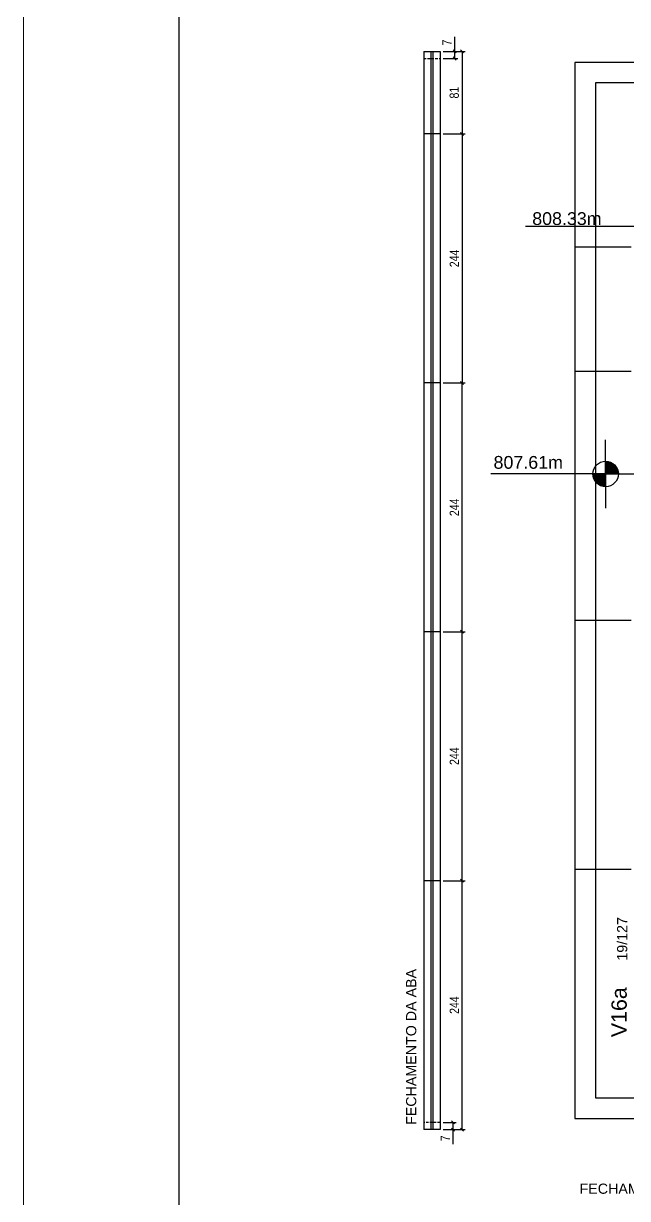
# Model space of a CAD drawing. Extents: x 2487 to 8815, y 325 to 3946.
# Drawn here: x 2487 to 3079, y 1856 to 3008 of the extents above; entities that cross this region are included whole.
import ezdxf

# ---------------------------------------------------------------- set-up
doc = ezdxf.new("R2010")
doc.units = 0
doc.linetypes.add('HIDDEN', pattern=[0.375, 0.25, -0.125])
for name, color, linetype in [('1', 1, 'Continuous'), ('3', 3, 'Continuous'), ('4', 4, 'Continuous'), ('AUX00', 7, 'Continuous'), ('COTA', 241, 'Continuous'), ('Painéis', 200, 'Continuous'), ('SARR_2.2x7', 40, 'Continuous')]:
    doc.layers.add(name, color=color, linetype=linetype)
doc.layers.add('FOLHA', color=255, linetype='Continuous', lineweight=5)
doc.styles.add('COTA TECNICA-50', font='techl___.ttf', dxfattribs={"height": 9})
doc.styles.get("Standard").update_dxf_attribs({"font": 'arial.ttf'})
doc.dimstyles.new('COTA PAINEL-50', dxfattribs={"dimtxt": 9, "dimasz": 3, "dimexe": 3, "dimexo": 3, "dimgap": 3, "dimtad": 1, "dimdec": 1, "dimzin": 12, "dimdsep": 46, "dimtxsty": 'COTA TECNICA-50', "dimblk1": 'OBLIQUE', "dimblk2": 'OBLIQUE', "dimsah": 1, "dimcen": 0.9, "dimclrd": 4, "dimclre": 4, "dimclrt": 240, "dimadec": 1, "dimazin": 3, "dimtfac": 1, "dimtdec": 1, "dimtmove": 0, "dimatfit": 3, "dimfxl": 1, "dimtolj": 1, "dimtzin": 12, "dimarcsym": 0})

# ---------------------------------------------------------------- blocks, each defined once
blk = doc.blocks.new('_Oblique')
at = {"color": 0, "linetype": 'ByBlock', "lineweight": -2}
blk.add_line((-0.5, -0.5), (0.5, 0.5), dxfattribs=at)
blk = doc.blocks.new('*D67')
at = {"layer": 'COTA', "color": 4, "lineweight": -2, "transparency": 16777216}
for p, q in [((2898, 2981), (2919.5, 2981)), ((2916.5, 2981), (2916.5, 2900)), ((2898, 2900), (2919.5, 2900))]:
    blk.add_line(p, q, dxfattribs=at)
at = {"layer": 'Defpoints', "color": 0, "transparency": 16777216}
for p in [(2895, 2981), (2895, 2900), (2916.5, 2900)]:
    blk.add_point(p, dxfattribs=at)
at = {"layer": 'COTA', "color": 4, "lineweight": -2, "transparency": 16777216, "xscale": 3, "yscale": 3, "zscale": 3}
for p, rotation in [((2916.5, 2981), 90), ((2916.5, 2900), 270)]:
    blk.add_blockref('_Oblique', p, dxfattribs=dict(at, rotation=rotation))
at = {"layer": 'COTA', "color": 240, "transparency": 16777216, "insert": (2908.9, 2940.5), "char_height": 9, "attachment_point": 5, "rotation": 90, "style": 'COTA TECNICA-50'}
blk.add_mtext('\\A1;81', dxfattribs=at)
blk = doc.blocks.new('*D68')
at = {"layer": 'COTA', "color": 4, "lineweight": -2, "transparency": 16777216}
for p, q in [((2898, 2900), (2919.5, 2900)), ((2916.5, 2900), (2916.5, 2656)), ((2898, 2656), (2919.5, 2656))]:
    blk.add_line(p, q, dxfattribs=at)
at = {"layer": 'Defpoints', "color": 0, "transparency": 16777216}
for p in [(2895, 2900), (2895, 2656), (2916.5, 2656)]:
    blk.add_point(p, dxfattribs=at)
at = {"layer": 'COTA', "color": 4, "lineweight": -2, "transparency": 16777216, "xscale": 3, "yscale": 3, "zscale": 3}
for p, rotation in [((2916.5, 2900), 90), ((2916.5, 2656), 270)]:
    blk.add_blockref('_Oblique', p, dxfattribs=dict(at, rotation=rotation))
at = {"layer": 'COTA', "color": 240, "transparency": 16777216, "insert": (2908.9, 2778), "char_height": 9, "attachment_point": 5, "rotation": 90, "style": 'COTA TECNICA-50'}
blk.add_mtext('\\A1;244', dxfattribs=at)
blk = doc.blocks.new('*D69')
at = {"layer": 'COTA', "color": 4, "lineweight": -2, "transparency": 16777216}
for p, q in [((2898, 2656), (2919.5, 2656)), ((2916.5, 2412), (2916.5, 2656)), ((2898, 2412), (2919.5, 2412))]:
    blk.add_line(p, q, dxfattribs=at)
at = {"layer": 'Defpoints', "color": 0, "transparency": 16777216}
for p in [(2895, 2656), (2916.5, 2656), (2895, 2412)]:
    blk.add_point(p, dxfattribs=at)
at = {"layer": 'COTA', "color": 4, "lineweight": -2, "transparency": 16777216, "xscale": 3, "yscale": 3, "zscale": 3}
for p, rotation in [((2916.5, 2656), 90), ((2916.5, 2412), 270)]:
    blk.add_blockref('_Oblique', p, dxfattribs=dict(at, rotation=rotation))
at = {"layer": 'COTA', "color": 240, "transparency": 16777216, "insert": (2908.9, 2534), "char_height": 9, "attachment_point": 5, "rotation": 90, "style": 'COTA TECNICA-50'}
blk.add_mtext('\\A1;244', dxfattribs=at)
blk = doc.blocks.new('*D70')
at = {"layer": 'COTA', "color": 4, "lineweight": -2, "transparency": 16777216}
for p, q in [((2898, 2412), (2919.5, 2412)), ((2916.5, 2168), (2916.5, 2412)), ((2898, 2168), (2919.5, 2168))]:
    blk.add_line(p, q, dxfattribs=at)
at = {"layer": 'Defpoints', "color": 0, "transparency": 16777216}
for p in [(2895, 2412), (2916.5, 2412), (2895, 2168)]:
    blk.add_point(p, dxfattribs=at)
at = {"layer": 'COTA', "color": 4, "lineweight": -2, "transparency": 16777216, "xscale": 3, "yscale": 3, "zscale": 3}
for p, rotation in [((2916.5, 2412), 90), ((2916.5, 2168), 270)]:
    blk.add_blockref('_Oblique', p, dxfattribs=dict(at, rotation=rotation))
at = {"layer": 'COTA', "color": 240, "transparency": 16777216, "insert": (2908.9, 2290), "char_height": 9, "attachment_point": 5, "rotation": 90, "style": 'COTA TECNICA-50'}
blk.add_mtext('\\A1;244', dxfattribs=at)
blk = doc.blocks.new('*D71')
at = {"layer": 'COTA', "color": 4, "lineweight": -2, "transparency": 16777216}
for p, q in [((2898, 2168), (2919.5, 2168)), ((2916.5, 1924), (2916.5, 2168)), ((2898, 1924), (2919.5, 1924))]:
    blk.add_line(p, q, dxfattribs=at)
at = {"layer": 'Defpoints', "color": 0, "transparency": 16777216}
for p in [(2895, 2168), (2916.5, 2168), (2895, 1924)]:
    blk.add_point(p, dxfattribs=at)
at = {"layer": 'COTA', "color": 4, "lineweight": -2, "transparency": 16777216, "xscale": 3, "yscale": 3, "zscale": 3}
for p, rotation in [((2916.5, 2168), 90), ((2916.5, 1924), 270)]:
    blk.add_blockref('_Oblique', p, dxfattribs=dict(at, rotation=rotation))
at = {"layer": 'COTA', "color": 240, "transparency": 16777216, "insert": (2908.9, 2046), "char_height": 9, "attachment_point": 5, "rotation": 90, "style": 'COTA TECNICA-50'}
blk.add_mtext('\\A1;244', dxfattribs=at)
blk = doc.blocks.new('*D252')
at = {"layer": 'COTA', "color": 4, "lineweight": -2, "transparency": 16777216}
for p, q in [((2909.3, 2981), (2909.3, 2995.2)), ((2898, 2981), (2912.3, 2981)), ((2898, 2974), (2912.3, 2974)), ((2909.3, 2974), (2909.3, 2981))]:
    blk.add_line(p, q, dxfattribs=at)
at = {"layer": 'Defpoints', "color": 0, "transparency": 16777216}
for p in [(2895, 2981), (2895, 2974), (2909.3, 2981)]:
    blk.add_point(p, dxfattribs=at)
at = {"layer": 'COTA', "color": 4, "lineweight": -2, "transparency": 16777216, "xscale": 3, "yscale": 3, "zscale": 3}
for p, rotation in [((2909.3, 2981), 90), ((2909.3, 2974), 270)]:
    blk.add_blockref('_Oblique', p, dxfattribs=dict(at, rotation=rotation))
at = {"layer": 'COTA', "color": 240, "transparency": 16777216, "insert": (2901.7, 2989.6), "char_height": 9, "attachment_point": 5, "rotation": 90, "style": 'COTA TECNICA-50'}
blk.add_mtext('\\A1;7', dxfattribs=at)
blk = doc.blocks.new('*D253')
at = {"layer": 'COTA', "color": 4, "lineweight": -2, "transparency": 16777216}
for p, q in [((2898, 1931), (2910.6, 1931)), ((2898, 1924), (2910.6, 1924)), ((2907.6, 1931), (2907.6, 1924)), ((2907.6, 1924), (2907.6, 1909.8))]:
    blk.add_line(p, q, dxfattribs=at)
at = {"layer": 'Defpoints', "color": 0, "transparency": 16777216}
for p in [(2895, 1931), (2895, 1924), (2907.6, 1924)]:
    blk.add_point(p, dxfattribs=at)
at = {"layer": 'COTA', "color": 4, "lineweight": -2, "transparency": 16777216, "xscale": 3, "yscale": 3, "zscale": 3}
for p, rotation in [((2907.6, 1931), 90), ((2907.6, 1924), 270)]:
    blk.add_blockref('_Oblique', p, dxfattribs=dict(at, rotation=rotation))
at = {"layer": 'COTA', "color": 240, "transparency": 16777216, "insert": (2900.1, 1915.4), "char_height": 9, "attachment_point": 5, "rotation": 90, "style": 'COTA TECNICA-50'}
blk.add_mtext('\\A1;7', dxfattribs=at)

msp = doc.modelspace()

# ---------------------------------------------------------------- linework, layer by layer
at = {"color": 30}
msp.add_line((2639.42, 385.68), (2639.42, 3885.01), dxfattribs=at)
at = {"layer": '1', "color": 3, "linetype": 'Continuous'}
for p, q in [((5242.62, 2950), (3047.12, 2950)), ((3047.12, 2950), (3047.12, 1955)), ((3047.12, 1955), (5242.63, 1955))]:
    msp.add_line(p, q, dxfattribs=at)
at = {"layer": '1', "linetype": 'Continuous'}
for p, q in [((3047.12, 2950), (3047.12, 2950)), ((3047.12, 2950), (3047.12, 2950)), ((3091.09, 2809.17), (2978.59, 2809.17)), ((3057.13, 2566.69), (3057.13, 2600.24)), ((3057.13, 2554.19), (3057.13, 2579.19)), ((3057.13, 2578.58), (3060.98, 2578.58)), ((3057.13, 2577.79), (3062.88, 2577.79)), ((3057.13, 2576.99), (3064.21, 2576.99)), ((3057.13, 2576.2), (3065.24, 2576.2)), ((3057.13, 2575.41), (3066.09, 2575.41)), ((3057.13, 2574.61), (3066.8, 2574.61)), ((3057.13, 2573.82), (3067.4, 2573.82)), ((3057.13, 2573.03), (3067.91, 2573.03)), ((3057.13, 2572.24), (3068.34, 2572.24)), ((3057.13, 2571.44), (3068.69, 2571.44)), ((3057.13, 2570.65), (3068.99, 2570.65)), ((3057.13, 2569.86), (3069.23, 2569.86)), ((3057.13, 2569.06), (3069.41, 2569.06)), ((3057.13, 2566.69), (2944.63, 2566.69)), ((3069.63, 2566.69), (3044.63, 2566.69)), ((3057.13, 2565.89), (3044.63, 2565.89)), ((3057.13, 2565.1), (3044.74, 2565.1)), ((3057.13, 2564.31), (3044.86, 2564.31)), ((3057.13, 2563.51), (3045.04, 2563.51)), ((3057.13, 2562.72), (3045.28, 2562.72)), ((3057.13, 2561.93), (3045.58, 2561.93)), ((3057.13, 2561.14), (3045.93, 2561.14)), ((3057.13, 2560.34), (3046.36, 2560.34)), ((3057.13, 2559.55), (3046.87, 2559.55)), ((3057.13, 2558.76), (3047.47, 2558.76)), ((3057.13, 2557.96), (3048.18, 2557.96)), ((3057.13, 2557.17), (3049.03, 2557.17)), ((3057.13, 2568.27), (3069.53, 2568.27)), ((3057.13, 2567.48), (3069.63, 2567.48)), ((3057.13, 2566.69), (3057.13, 2533.13)), ((3057.13, 2566.69), (3090.69, 2566.69)), ((3057.13, 2556.38), (3050.06, 2556.38)), ((3057.13, 2555.59), (3051.39, 2555.59)), ((3057.13, 2554.79), (3053.29, 2554.79)), ((3047.12, 1955), (3047.12, 1955)), ((3047.12, 1955), (3047.12, 1955))]:
    msp.add_line(p, q, dxfattribs=at)
msp.add_circle((3057.13, 2566.69), 12.5, dxfattribs=at)
at = {"layer": 'FOLHA', "lineweight": 5}
msp.add_line((2487, 324.72), (2487, 3945.97), dxfattribs=at)
at = {"layer": 'Painéis'}
for p, q in [((2879.03, 2981), (2879.03, 1924)), ((2879.03, 2981), (2895.03, 2981)), ((2895.03, 2981), (2895.03, 1924)), ((5262.62, 2970), (3027.12, 2970)), ((3027.12, 2970), (3027.12, 1935)), ((2895.03, 2900), (2879.03, 2900)), ((3082.12, 2789), (3027.12, 2789)), ((3082.12, 2667), (3027.12, 2667)), ((2895.03, 2656), (2879.03, 2656)), ((3082.12, 2423), (3027.12, 2423)), ((2895.03, 2412), (2879.03, 2412)), ((3082.12, 2179), (3027.12, 2179)), ((2895.03, 2168), (2879.03, 2168)), ((2895.03, 1924), (2879.03, 1924)), ((3027.12, 1935), (5262.63, 1935))]:
    msp.add_line(p, q, dxfattribs=at)
at = {"layer": 'SARR_2.2x7', "linetype": 'HIDDEN', "ltscale": 10}
for p, q in [((2879.03, 2974), (2895.03, 2974)), ((2895.03, 1931), (2879.03, 1931))]:
    msp.add_line(p, q, dxfattribs=at)
at = {"layer": 'SARR_2.2x7', "linetype": 'Continuous'}
for p, q in [((2886.03, 2981), (2886.03, 2900)), ((2888.03, 2981), (2888.03, 2900)), ((2886.03, 2900), (2886.03, 2656)), ((2888.03, 2900), (2888.03, 2656)), ((2886.03, 2656), (2886.03, 2412)), ((2888.03, 2656), (2888.03, 2412)), ((2886.03, 2412), (2886.03, 2168)), ((2888.03, 2412), (2888.03, 2168)), ((2886.03, 2168), (2886.03, 1924)), ((2888.03, 2168), (2888.03, 1924))]:
    msp.add_line(p, q, dxfattribs=at)

# ---------------------------------------------------------------- texts
at = {"layer": '1', "linetype": 'Continuous'}
for s, p in [('808.33m', (2985.24, 2810.78)), ('807.61m', (2947.37, 2571.81))]:
    msp.add_text(s, height=12.5, dxfattribs=at).set_placement(p)
at = {"layer": '3', "color": 2, "linetype": 'Continuous'}
msp.add_text('19/127', height=10, rotation=90, dxfattribs=at).set_placement((3078.37, 2089.59))
at = {"layer": '4', "linetype": 'Continuous'}
msp.add_text('V16a', height=15, rotation=90, dxfattribs=at).set_placement((3077.81, 2014.59))
at = {"layer": 'AUX00', "insert": (2861.67, 1928.57), "char_height": 10, "attachment_point": 1, "rotation": 90}
msp.add_mtext_dynamic_manual_height_columns('\\A1;FECHAMENTO DA ABA', width=173.5952, gutter_width=12.5, heights=[0], dxfattribs=at)
at = {"layer": 'AUX00', "insert": (3031.59, 1871.05), "char_height": 10, "attachment_point": 1}
msp.add_mtext_dynamic_manual_height_columns('\\A1;FECHAMENTO DA ABA', width=173.5952, gutter_width=12.5, heights=[0], dxfattribs=at)

# ---------------------------------------------------------------- dimensions: what is measured, and where the dimension line sits
at = {"layer": 'COTA'}
for base, p1, p2, picture, middle in [((2909.26, 2981), (2895.03, 2974), (2895.03, 2981), '*D252', (2901.7, 2989.58)), ((2916.48, 2900), (2895.03, 2981), (2895.03, 2900), '*D67', (2908.89, 2940.5)), ((2916.48, 2656), (2895.03, 2900), (2895.03, 2656), '*D68', (2908.91, 2778)), ((2916.48, 2656), (2895.03, 2412), (2895.03, 2656), '*D69', (2908.91, 2534)), ((2916.48, 2412), (2895.03, 2168), (2895.03, 2412), '*D70', (2908.91, 2290)), ((2916.48, 2168), (2895.03, 1924), (2895.03, 2168), '*D71', (2908.91, 2046)), ((2907.65, 1924), (2895.03, 1931), (2895.03, 1924), '*D253', (2900.08, 1915.42))]:
    dim = msp.add_linear_dim(base=base, p1=p1, p2=p2, angle=90, dimstyle='COTA PAINEL-50', dxfattribs=at)
    dim.commit()
    dim.dimension.update_dxf_attribs({"geometry": picture, "text_midpoint": middle})

doc.saveas('drawing.dxf')
